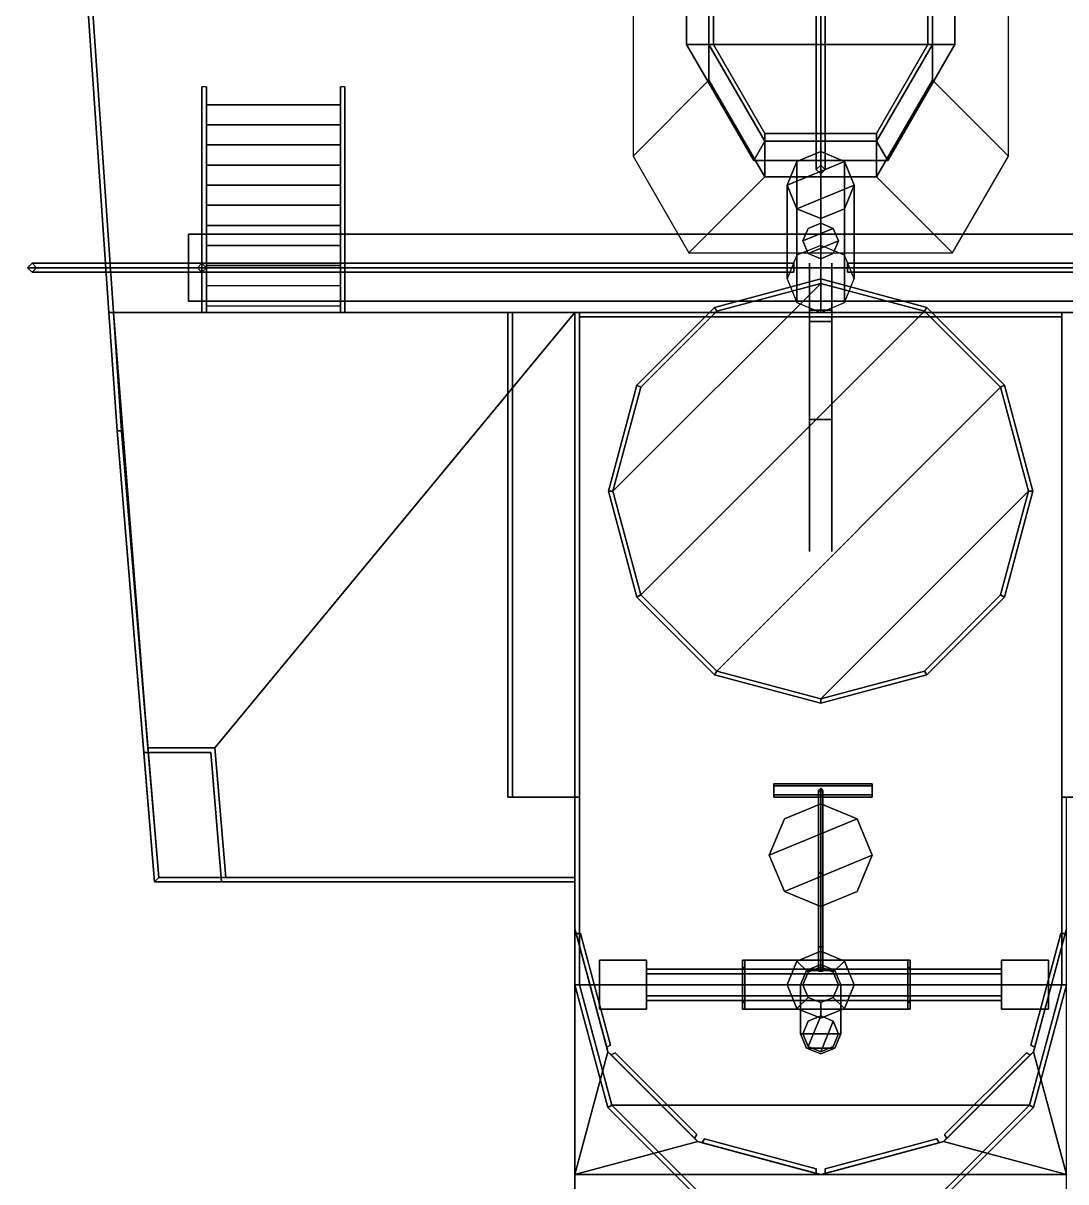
# Model space of a CAD drawing. Extents: x -4 to 4, y -26 to 37.3.
# Drawn here: x -3.57 to 1.1, y -21.17 to -15.98 of the extents above; entities that cross this region are included whole.
import ezdxf

# ---------------------------------------------------------------- set-up
doc = ezdxf.new("R2010")
doc.units = 0
doc.layers.add('SUPERSTRUCTURE', color=3, linetype='CONTINUOUS')

msp = doc.modelspace()

# ---------------------------------------------------------------- linework, layer by layer
at = {"layer": 'SUPERSTRUCTURE'}
for points in [[(0, -16.62, 21.45), (-0.02, -16.64, 21.47), (-0.02, 12.11, 13.62), (0, 12.11, 13.6)], [(-0.02, -16.64, 21.47), (0, -16.66, 21.49), (0, 12.11, 13.64), (-0.02, 12.11, 13.62)], [(0.02, -16.64, 21.47), (0, -16.62, 21.45), (0, 12.11, 13.6), (0.02, 12.11, 13.62)], [(0, -16.66, 21.49), (0.02, -16.64, 21.47), (0.02, 12.11, 13.62), (0, 12.11, 13.64)], [(-3.1864, -17.28, 3.45), (-3.1864, -17.28, 4.9), (-3.57, -11.69, 4.9), (-3.57, -11.69, 3.45)], [(-3.57, -11.69, 4.9), (-3.1864, -17.28, 4.9), (-3.1664, -17.28, 4.9), (-3.55, -11.69, 4.9)], [(-3.55, -11.69, 3.45), (-3.55, -11.69, 4.9), (-3.1664, -17.28, 4.9), (-3.1664, -17.28, 3.4503)], [(-0.84, -13.78, 3.48), (-0.84, -16.58, 3.48), (-0.5, -16.24, 4.13), (-0.5, -14.12, 4.13)], [(0.84, -16.58, 3.48), (0.84, -13.78, 3.48), (0.5, -14.12, 4.13), (0.5, -16.24, 4.13)], [(-0.6, -13.96, 9.92), (-0.6, -16.08, 9.92), (-0.5, -16.08, 9.92), (-0.5, -13.96, 9.92)], [(-0.6, -13.96, 9.9), (-0.6, -16.08, 9.9), (-0.6, -16.08, 9.92), (-0.6, -13.96, 9.92)], [(-0.5, -14.12, 4.13), (-0.5, -16.24, 4.13), (-0.5, -16.08, 9.9), (-0.5, -13.96, 9.9)], [(-0.5, -13.96, 9.92), (-0.5, -16.08, 9.92), (-0.5, -16.08, 10.7901), (-0.5, -13.96, 10.3499)], [(-0.5, -13.96, 10.3499), (-0.5, -16.08, 10.7901), (-0.48, -16.08, 10.7901), (-0.48, -13.96, 10.3499)], [(-0.48, -13.96, 10.3499), (-0.48, -16.08, 10.7901), (-0.48, -16.08, 9.92), (-0.48, -13.96, 9.92)], [(0.48, -13.96, 9.92), (-0.48, -13.96, 9.92), (-0.48, -16.08, 9.92), (0.48, -16.08, 9.92)], [(0.5, -16.08, 10.7901), (0.5, -13.96, 10.3499), (0.48, -13.96, 10.3499), (0.48, -16.08, 10.7901)], [(0.48, -16.08, 10.7901), (0.48, -13.96, 10.3499), (0.48, -13.96, 9.92), (0.48, -16.08, 9.92)], [(0.5, -16.24, 4.13), (0.5, -14.12, 4.13), (0.5, -13.96, 9.9), (0.5, -16.08, 9.9)], [(0.5, -16.08, 9.92), (0.5, -13.96, 9.92), (0.5, -13.96, 10.3499), (0.5, -16.08, 10.7901)], [(0.6, -16.08, 9.92), (0.6, -13.96, 9.92), (0.5, -13.96, 9.92), (0.5, -16.08, 9.92)], [(0.6, -16.08, 9.9), (0.6, -13.96, 9.9), (0.6, -13.96, 9.92), (0.6, -16.08, 9.92)], [(-0.6, -16.08, 9.92), (-0.3, -16.5996, 9.92), (-0.25, -16.513, 9.92), (-0.5, -16.08, 9.92)], [(-0.6, -16.08, 9.9), (-0.3, -16.5996, 9.9), (-0.3, -16.5996, 9.92), (-0.6, -16.08, 9.92)], [(-0.5, -16.24, 4.13), (-0.25, -16.673, 4.13), (-0.25, -16.513, 9.9), (-0.5, -16.08, 9.9)], [(-0.5, -16.08, 9.92), (-0.25, -16.513, 9.92), (-0.25, -16.513, 10.88), (-0.5, -16.08, 10.7901)], [(-0.5, -16.08, 10.7901), (-0.25, -16.513, 10.88), (-0.25, -16.4784, 10.8728), (-0.48, -16.08, 10.7901)], [(-0.48, -16.08, 10.7901), (-0.25, -16.4784, 10.8728), (-0.25, -16.4784, 9.92), (-0.48, -16.08, 9.92)], [(0.48, -16.08, 9.92), (-0.48, -16.08, 9.92), (-0.25, -16.4784, 9.92), (0.25, -16.4784, 9.92)], [(0.25, -16.673, 4.13), (0.5, -16.24, 4.13), (0.5, -16.08, 9.9), (0.25, -16.513, 9.9)], [(0.25, -16.513, 9.92), (0.5, -16.08, 9.92), (0.5, -16.08, 10.7901), (0.25, -16.513, 10.88)], [(0.3, -16.5996, 9.92), (0.6, -16.08, 9.92), (0.5, -16.08, 9.92), (0.25, -16.513, 9.92)], [(0.25, -16.513, 10.88), (0.5, -16.08, 10.7901), (0.48, -16.08, 10.7901), (0.25, -16.4784, 10.8728)], [(0.25, -16.4784, 10.8728), (0.48, -16.08, 10.7901), (0.48, -16.08, 9.92), (0.25, -16.4784, 9.92)], [(0.3, -16.5996, 9.9), (0.6, -16.08, 9.9), (0.6, -16.08, 9.92), (0.3, -16.5996, 9.92)], [(-2.75, -17.06, 4.9), (-2.75, -16.27, 3.48), (-2.77, -16.27, 3.48), (-2.77, -17.06, 4.9)], [(-2.77, -16.27, 3.48), (-2.77, -16.49, 3.48), (-2.77, -17.28, 4.9), (-2.77, -17.06, 4.9)], [(-2.75, -17.28, 4.9), (-2.75, -16.49, 3.48), (-2.75, -16.27, 3.48), (-2.75, -17.06, 4.9)], [(-2.13, -17.06, 4.9), (-2.13, -16.27, 3.48), (-2.15, -16.27, 3.48), (-2.15, -17.06, 4.9)], [(-2.15, -16.27, 3.48), (-2.15, -16.49, 3.48), (-2.15, -17.28, 4.9), (-2.15, -17.06, 4.9)], [(-2.13, -17.28, 4.9), (-2.13, -16.49, 3.48), (-2.13, -16.27, 3.48), (-2.13, -17.06, 4.9)], [(-0.84, -16.58, 3.48), (-0.59, -17.013, 3.48), (-0.25, -16.673, 4.13), (-0.5, -16.24, 4.13)], [(0.59, -17.013, 3.48), (0.84, -16.58, 3.48), (0.5, -16.24, 4.13), (0.25, -16.673, 4.13)], [(-2.15, -16.35, 3.59), (-2.15, -16.35, 3.56), (-2.75, -16.35, 3.56), (-2.75, -16.35, 3.59)], [(-2.75, -16.35, 3.59), (-2.75, -16.53, 3.59), (-2.15, -16.53, 3.59), (-2.15, -16.35, 3.59)], [(-2.75, -16.44, 3.75), (-2.75, -16.62, 3.75), (-2.15, -16.62, 3.75), (-2.15, -16.44, 3.75)], [(-2.15, -16.44, 3.75), (-2.15, -16.44, 3.72), (-2.75, -16.44, 3.72), (-2.75, -16.44, 3.75)], [(-0.25, -16.513, 10.88), (0.25, -16.513, 10.88), (0.25, -16.4784, 10.8728), (-0.25, -16.4784, 10.8728)], [(-0.25, -16.4784, 10.8728), (0.25, -16.4784, 10.8728), (0.25, -16.4784, 9.92), (-0.25, -16.4784, 9.92)], [(-2.75, -16.53, 3.91), (-2.75, -16.71, 3.91), (-2.15, -16.71, 3.91), (-2.15, -16.53, 3.91)], [(-2.15, -16.53, 3.91), (-2.15, -16.53, 3.88), (-2.75, -16.53, 3.88), (-2.75, -16.53, 3.91)], [(-0.3, -16.5996, 9.92), (0.3, -16.5996, 9.92), (0.25, -16.513, 9.92), (-0.25, -16.513, 9.92)], [(-0.25, -16.673, 4.13), (0.25, -16.673, 4.13), (0.25, -16.513, 9.9), (-0.25, -16.513, 9.9)], [(-0.25, -16.513, 9.92), (0.25, -16.513, 9.92), (0.25, -16.513, 10.88), (-0.25, -16.513, 10.88)], [(-0.3, -16.5996, 9.9), (0.3, -16.5996, 9.9), (0.3, -16.5996, 9.92), (-0.3, -16.5996, 9.92)], [(0, -16.56, 21.52), (-0.1061, -16.6039, 21.52), (-0.15, -16.71, 21.52), (0.1061, -16.6039, 21.52)], [(0, -16.98, 3.41), (-0.1061, -17.0239, 3.41), (-0.1061, -16.6039, 21.52), (0, -16.56, 21.52)], [(0.1061, -17.0239, 3.41), (0, -16.98, 3.41), (0, -16.56, 21.52), (0.1061, -16.6039, 21.52)], [(-2.15, -16.62, 4.07), (-2.15, -16.62, 4.04), (-2.75, -16.62, 4.04), (-2.75, -16.62, 4.07)], [(-2.75, -16.62, 4.07), (-2.75, -16.8, 4.07), (-2.15, -16.8, 4.07), (-2.15, -16.62, 4.07)], [(-0.1061, -17.0239, 3.41), (-0.15, -17.13, 3.41), (-0.15, -16.71, 21.52), (-0.1061, -16.6039, 21.52)], [(0.1061, -16.6039, 21.52), (-0.15, -16.71, 21.52), (-0.1061, -16.8161, 21.52), (0.15, -16.71, 21.52)], [(0.15, -17.13, 3.41), (0.1061, -17.0239, 3.41), (0.1061, -16.6039, 21.52), (0.15, -16.71, 21.52)], [(-0.59, -17.013, 3.48), (0.59, -17.013, 3.48), (0.25, -16.673, 4.13), (-0.25, -16.673, 4.13)], [(-2.15, -16.71, 4.23), (-2.15, -16.71, 4.2), (-2.75, -16.71, 4.2), (-2.75, -16.71, 4.23)], [(-2.75, -16.71, 4.23), (-2.75, -16.89, 4.23), (-2.15, -16.89, 4.23), (-2.15, -16.71, 4.23)], [(-0.15, -17.13, 3.41), (-0.1061, -17.2361, 3.41), (-0.1061, -16.8161, 21.52), (-0.15, -16.71, 21.52)], [(0.15, -16.71, 21.52), (-0.1061, -16.8161, 21.52), (0, -16.86, 21.52), (0.1061, -16.8161, 21.52)], [(0.1061, -17.2361, 3.41), (0.15, -17.13, 3.41), (0.15, -16.71, 21.52), (0.1061, -16.8161, 21.52)], [(-2.75, -16.8, 4.39), (-2.75, -16.98, 4.39), (-2.15, -16.98, 4.39), (-2.15, -16.8, 4.39)], [(-2.15, -16.8, 4.39), (-2.15, -16.8, 4.36), (-2.75, -16.8, 4.36), (-2.75, -16.8, 4.39)], [(-0.1061, -17.2361, 3.41), (0, -17.28, 3.41), (0, -16.86, 21.52), (-0.1061, -16.8161, 21.52)], [(0, -17.28, 3.41), (0.1061, -17.2361, 3.41), (0.1061, -16.8161, 21.52), (0, -16.86, 21.52)], [(-2.75, -16.89, 4.55), (-2.75, -17.07, 4.55), (-2.15, -17.07, 4.55), (-2.15, -16.89, 4.55)], [(-2.15, -16.89, 4.55), (-2.15, -16.89, 4.52), (-2.75, -16.89, 4.52), (-2.75, -16.89, 4.55)], [(0, -16.88, 22.55), (-0.0566, -16.9034, 22.55), (-0.08, -16.96, 22.55), (0.0566, -16.9034, 22.55)], [(-0.0566, -16.9034, 20.64), (-0.08, -16.96, 20.64), (-0.08, -16.96, 22.55), (-0.0566, -16.9034, 22.55)], [(0.0566, -16.9034, 22.55), (-0.08, -16.96, 22.55), (-0.0566, -17.0166, 22.55), (0.08, -16.96, 22.55)], [(0, -16.88, 20.64), (-0.0566, -16.9034, 20.64), (-0.0566, -16.9034, 22.55), (0, -16.88, 22.55)], [(0.0566, -16.9034, 20.64), (0, -16.88, 20.64), (0, -16.88, 22.55), (0.0566, -16.9034, 22.55)], [(0.08, -16.96, 20.64), (0.0566, -16.9034, 20.64), (0.0566, -16.9034, 22.55), (0.08, -16.96, 22.55)], [(2.83, -17.08, 17.99), (2.83, -16.93, 17.84), (-2.83, -16.93, 17.84), (-2.83, -17.08, 17.99)], [(2.83, -16.93, 17.84), (2.83, -17.08, 17.69), (-2.83, -17.08, 17.69), (-2.83, -16.93, 17.84)], [(-2.83, -17.23, 17.84), (-2.83, -17.08, 17.99), (-2.83, -16.93, 17.84), (-2.83, -17.08, 17.69)], [(-0.08, -16.96, 20.64), (-0.0566, -17.0166, 20.64), (-0.0566, -17.0166, 22.55), (-0.08, -16.96, 22.55)], [(0.08, -16.96, 22.55), (-0.0566, -17.0166, 22.55), (0, -17.04, 22.55), (0.0566, -17.0166, 22.55)], [(0.0566, -17.0166, 20.64), (0.08, -16.96, 20.64), (0.08, -16.96, 22.55), (0.0566, -17.0166, 22.55)], [(-2.15, -16.98, 4.71), (-2.15, -16.98, 4.68), (-2.75, -16.98, 4.68), (-2.75, -16.98, 4.71)], [(-2.75, -16.98, 4.71), (-2.75, -17.16, 4.71), (-2.15, -17.16, 4.71), (-2.15, -16.98, 4.71)], [(-2.79, -17.08, 17.71), (-2.77, -17.06, 17.71), (-3.53, -17.06, 3.41), (-3.55, -17.08, 3.41)], [(-2.77, -17.06, 17.71), (-2.75, -17.08, 17.71), (-3.51, -17.08, 3.41), (-3.53, -17.06, 3.41)], [(-2.77, -17.06, 17.97), (-2.79, -17.08, 17.97), (-0.12, -17.08, 21), (-0.12, -17.06, 20.98)], [(-2.75, -17.08, 17.97), (-2.77, -17.06, 17.97), (-0.12, -17.06, 20.98), (-0.12, -17.08, 20.96)], [(-2.77, -17.06, 4.9), (-2.77, -17.28, 4.9), (-2.75, -17.28, 4.9), (-2.75, -17.06, 4.9)], [(-2.15, -17.06, 4.9), (-2.15, -17.28, 4.9), (-2.13, -17.28, 4.9), (-2.13, -17.06, 4.9)], [(-0.0566, -17.0166, 20.64), (0, -17.04, 20.64), (0, -17.04, 22.55), (-0.0566, -17.0166, 22.55)], [(-0.05, -17.06, 9.56), (-0.05, -17.27, 9.91), (-0.05, -17.27, 10.19), (-0.05, -17.06, 10.28)], [(-0.05, -17.32, 9.82), (-0.05, -17.27, 9.91), (-0.05, -17.06, 9.56), (-0.05, -17.32, 9.82)], [(-0.05, -17.06, 9.56), (-0.05, -18.35, 10.28), (-0.05, -17.76, 10.05), (-0.05, -17.32, 9.82)], [(-0.05, -17.27, 10.19), (-0.05, -17.33, 10.24), (-0.05, -17.06, 10.28), (-0.05, -17.27, 10.19)], [(-0.05, -17.7, 10.24), (-0.05, -18.35, 10.28), (-0.05, -17.06, 10.28), (-0.05, -17.33, 10.24)], [(0, -17.04, 20.64), (0.0566, -17.0166, 20.64), (0.0566, -17.0166, 22.55), (0, -17.04, 22.55)], [(0.05, -17.27, 9.91), (0.05, -17.06, 9.56), (0.05, -17.06, 10.28), (0.05, -17.27, 10.19)], [(0.05, -17.27, 9.91), (0.05, -17.32, 9.82), (0.05, -17.32, 9.82), (0.05, -17.06, 9.56)], [(0.05, -18.35, 10.28), (0.05, -17.06, 9.56), (0.05, -17.32, 9.82), (0.05, -17.76, 10.05)], [(0.05, -17.33, 10.24), (0.05, -17.27, 10.19), (0.05, -17.27, 10.19), (0.05, -17.06, 10.28)], [(0.05, -18.35, 10.28), (0.05, -17.7, 10.24), (0.05, -17.33, 10.24), (0.05, -17.06, 10.28)], [(2.79, -17.08, 17.97), (2.77, -17.06, 17.97), (0.12, -17.06, 20.98), (0.12, -17.08, 21)], [(2.77, -17.06, 17.97), (2.75, -17.08, 17.97), (0.12, -17.08, 20.96), (0.12, -17.06, 20.98)], [(-2.77, -17.1, 17.71), (-2.79, -17.08, 17.71), (-3.55, -17.08, 3.41), (-3.53, -17.1, 3.41)], [(-2.75, -17.08, 17.71), (-2.77, -17.1, 17.71), (-3.53, -17.1, 3.41), (-3.51, -17.08, 3.41)], [(2.83, -17.23, 17.84), (2.83, -17.08, 17.99), (-2.83, -17.08, 17.99), (-2.83, -17.23, 17.84)], [(2.83, -17.08, 17.69), (2.83, -17.23, 17.84), (-2.83, -17.23, 17.84), (-2.83, -17.08, 17.69)], [(-2.79, -17.08, 17.97), (-2.77, -17.1, 17.97), (-0.12, -17.1, 20.98), (-0.12, -17.08, 21)], [(-2.77, -17.1, 17.97), (-2.75, -17.08, 17.97), (-0.12, -17.08, 20.96), (-0.12, -17.1, 20.98)], [(-2.15, -17.07, 4.87), (-2.15, -17.07, 4.84), (-2.75, -17.07, 4.84), (-2.75, -17.07, 4.87)], [(-2.75, -17.07, 4.87), (-2.75, -17.25, 4.87), (-2.15, -17.25, 4.87), (-2.15, -17.07, 4.87)], [(2.75, -17.08, 17.97), (2.77, -17.1, 17.97), (0.12, -17.1, 20.98), (0.12, -17.08, 20.96)], [(2.77, -17.1, 17.97), (2.79, -17.08, 17.97), (0.12, -17.08, 21), (0.12, -17.1, 20.98)], [(-0.465, -17.2746, 10.38), (-0.8054, -17.615, 10.38), (-0.93, -18.08, 10.38), (0, -17.15, 10.38)], [(0, -17.15, 10.38), (-0.93, -18.08, 10.38), (-0.8054, -18.545, 10.38), (0.465, -17.2746, 10.38)], [(0, -17.13, 10.28), (-0.475, -17.2573, 10.28), (-0.475, -17.2573, 11.28), (0, -17.13, 11.28)], [(0, -17.13, 11.28), (-0.475, -17.2573, 11.28), (-0.465, -17.2746, 11.28), (0, -17.15, 11.28)], [(-0.465, -17.2746, 10.38), (0, -17.15, 10.38), (0, -17.15, 11.28), (-0.465, -17.2746, 11.28)], [(0.475, -17.2573, 10.28), (0, -17.13, 10.28), (0, -17.13, 11.28), (0.475, -17.2573, 11.28)], [(0.475, -17.2573, 11.28), (0, -17.13, 11.28), (0, -17.15, 11.28), (0.465, -17.2746, 11.28)], [(0, -17.15, 10.38), (0.465, -17.2746, 10.38), (0.465, -17.2746, 11.28), (0, -17.15, 11.28)], [(-0.475, -17.2573, 10.28), (-0.8227, -17.605, 10.28), (-0.8227, -17.605, 11.28), (-0.475, -17.2573, 11.28)], [(-0.475, -17.2573, 11.28), (-0.8227, -17.605, 11.28), (-0.8054, -17.615, 11.28), (-0.465, -17.2746, 11.28)], [(-0.8054, -17.615, 10.38), (-0.465, -17.2746, 10.38), (-0.465, -17.2746, 11.28), (-0.8054, -17.615, 11.28)], [(0.465, -17.2746, 10.38), (-0.8054, -18.545, 10.38), (-0.465, -18.8854, 10.38), (0.8054, -17.615, 10.38)], [(0.05, -17.32, 9.82), (0.05, -17.27, 9.91), (-0.05, -17.27, 9.91), (-0.05, -17.32, 9.82)], [(0.05, -17.27, 9.91), (0.05, -17.27, 10.19), (-0.05, -17.27, 10.19), (-0.05, -17.27, 9.91)], [(0.8227, -17.605, 11.28), (0.475, -17.2573, 11.28), (0.465, -17.2746, 11.28), (0.8054, -17.615, 11.28)], [(0.465, -17.2746, 10.38), (0.8054, -17.615, 10.38), (0.8054, -17.615, 11.28), (0.465, -17.2746, 11.28)], [(0.8227, -17.605, 10.28), (0.475, -17.2573, 10.28), (0.475, -17.2573, 11.28), (0.8227, -17.605, 11.28)], [(-3.15, -17.81, 3.45), (-3.15, -17.81, 6.61), (-3.1864, -17.28, 6.61), (-3.1864, -17.28, 3.45)], [(-3.1864, -17.28, 4.9), (-3.1864, -17.28, 5.33), (-3.1664, -17.28, 5.33), (-3.1664, -17.28, 4.9)], [(-3.1864, -17.28, 6.61), (-3.15, -17.81, 6.61), (-3.13, -17.81, 6.61), (-3.1664, -17.28, 6.61)], [(-3.1864, -17.28, 5.33), (-3.1864, -17.28, 6.61), (-3.1664, -17.28, 6.61), (-3.1664, -17.28, 5.33)], [(-3.1664, -17.28, 4.9), (-3.1664, -17.28, 5.33), (-1.1, -17.28, 5.33), (-1.1, -17.28, 3.4827)], [(-3.1664, -17.28, 3.4503), (-3.1664, -17.28, 3.88), (-3.1664, -17.28, 4.9), (-1.1, -17.28, 3.4827)], [(-3.1664, -17.28, 5.33), (-3.0117, -19.23, 5.33), (-2.7117, -19.23, 5.33), (-1.1, -17.28, 5.33)], [(-3.1664, -17.28, 6.61), (-3.13, -17.81, 6.61), (-3.13, -17.81, 5.33), (-3.1664, -17.28, 5.33)], [(-2.7117, -19.23, 5.33), (-2.6633, -19.81, 5.33), (-1.1, -19.81, 5.33), (-1.1, -17.28, 5.33)], [(-1.4, -17.28, 8.8), (-1.4, -19.45, 8.8), (-1.38, -19.45, 8.8), (-1.38, -17.28, 8.8)], [(-1.1, -17.28, 8.46), (-1.4, -17.28, 8.8), (-1.38, -17.28, 8.8), (-1.08, -17.28, 8.46)], [(-1.1, -17.28, 8.46), (-1.1, -19.45, 8.46), (-1.4, -19.45, 8.8), (-1.4, -17.28, 8.8)], [(-1.38, -17.28, 8.8), (-1.38, -19.45, 8.8), (-1.08, -19.45, 8.46), (-1.08, -17.28, 8.46)], [(1.1, -17.28, 8.46), (1.1, -17.28, 3.4827), (0, -17.28, 3.5), (-1.1, -17.28, 8.46)], [(-1.1, -17.28, 7.38), (-1.1, -17.28, 5.33), (-1.1, -19.81, 6.61), (-1.1, -20.04, 7.38)], [(-1.1, -19.81, 6.61), (-1.1, -17.28, 5.33), (-1.1, -17.28, 5.33), (-1.1, -19.81, 5.33)], [(-1.1, -17.28, 7.38), (-1.1, -20.29, 7.38), (-1.1, -20.29, 8.22), (-1.1, -19.45, 8.46)], [(-1.1, -17.28, 7.38), (-1.1, -19.45, 8.46), (-1.1, -19.45, 8.46), (-1.1, -17.28, 8.46)], [(-1.1, -17.28, 8.46), (0, -17.28, 3.5), (-1.1, -17.28, 3.4827), (-1.1, -17.28, 8.46)], [(1.08, -17.3, 8.46), (1.08, -17.28, 8.46), (-1.08, -17.28, 8.46), (-1.08, -17.3, 8.46)], [(-1.08, -20.29, 7.4), (-1.08, -17.3, 7.4), (-1.08, -19.45, 8.46), (-1.08, -20.29, 8.22)], [(-1.08, -17.3, 7.4), (-1.08, -20.29, 7.4), (1.08, -20.29, 7.4), (1.08, -17.3, 7.4)], [(-1.08, -19.45, 8.46), (-1.08, -17.3, 7.4), (-1.08, -17.3, 8.46), (-1.08, -19.45, 8.46)], [(-1.08, -17.3, 8.46), (-1.08, -17.3, 7.4), (1.08, -17.3, 7.4), (1.08, -17.3, 8.46)], [(0.05, -17.76, 10.05), (0.05, -17.32, 9.82), (-0.05, -17.32, 9.82), (-0.05, -17.76, 10.05)], [(1.08, -17.28, 8.46), (1.38, -17.28, 8.8), (1.4, -17.28, 8.8), (1.1, -17.28, 8.46)], [(1.08, -17.28, 8.46), (1.08, -19.45, 8.46), (1.38, -19.45, 8.8), (1.38, -17.28, 8.8)], [(1.08, -17.3, 7.4), (1.08, -20.29, 7.4), (1.08, -20.29, 8.22), (1.08, -19.45, 8.46)], [(1.08, -17.3, 7.4), (1.08, -19.45, 8.46), (1.08, -19.45, 8.46), (1.08, -17.3, 8.46)], [(-0.8227, -17.605, 10.28), (-0.95, -18.08, 10.28), (-0.95, -18.08, 11.28), (-0.8227, -17.605, 11.28)], [(-0.8227, -17.605, 11.28), (-0.95, -18.08, 11.28), (-0.93, -18.08, 11.28), (-0.8054, -17.615, 11.28)], [(-0.93, -18.08, 10.38), (-0.8054, -17.615, 10.38), (-0.8054, -17.615, 11.28), (-0.93, -18.08, 11.28)], [(0.8054, -17.615, 10.38), (-0.465, -18.8854, 10.38), (0, -19.01, 10.38), (0.93, -18.08, 10.38)], [(0.95, -18.08, 11.28), (0.8227, -17.605, 11.28), (0.8054, -17.615, 11.28), (0.93, -18.08, 11.28)], [(0.8054, -17.615, 10.38), (0.93, -18.08, 10.38), (0.93, -18.08, 11.28), (0.8054, -17.615, 11.28)], [(0.95, -18.08, 10.28), (0.8227, -17.605, 10.28), (0.8227, -17.605, 11.28), (0.95, -18.08, 11.28)], [(-0.05, -17.76, 10.21), (-0.05, -18.35, 10.28), (-0.05, -17.7, 10.24), (-0.05, -17.76, 10.21)], [(0.05, -18.35, 10.28), (0.05, -17.76, 10.21), (0.05, -17.76, 10.21), (0.05, -17.7, 10.24)], [(0.05, -17.76, 10.21), (0.05, -17.76, 10.05), (-0.05, -17.76, 10.05), (-0.05, -17.76, 10.21)], [(-0.05, -17.76, 10.05), (-0.05, -18.35, 10.28), (-0.05, -17.76, 10.21), (-0.05, -17.76, 10.05)], [(0.05, -18.35, 10.28), (0.05, -17.76, 10.05), (0.05, -17.76, 10.05), (0.05, -17.76, 10.21)], [(-2.9817, -19.83, 3.45), (-3.03, -19.25, 5.33), (-3.15, -17.81, 6.61), (-3.15, -17.81, 3.45)], [(-2.9817, -19.83, 5.84), (-2.9817, -19.83, 6.61), (-3.15, -17.81, 6.61), (-3.03, -19.25, 5.84)], [(-3.03, -19.25, 5.33), (-3.03, -19.25, 5.84), (-3.15, -17.81, 6.61), (-3.03, -19.25, 5.33)], [(-3.15, -17.81, 6.61), (-2.9817, -19.83, 6.61), (-2.9633, -19.81, 6.61), (-3.13, -17.81, 6.61)], [(-2.9633, -19.81, 6.61), (-2.9633, -19.81, 5.88), (-3.0117, -19.23, 5.88), (-3.13, -17.81, 6.61)], [(-3.13, -17.81, 6.61), (-3.0117, -19.23, 5.88), (-3.0117, -19.23, 5.33), (-3.13, -17.81, 5.33)], [(-0.95, -18.08, 10.28), (-0.8227, -18.555, 10.28), (-0.8227, -18.555, 11.28), (-0.95, -18.08, 11.28)], [(-0.95, -18.08, 11.28), (-0.8227, -18.555, 11.28), (-0.8054, -18.545, 11.28), (-0.93, -18.08, 11.28)], [(-0.8054, -18.545, 10.38), (-0.93, -18.08, 10.38), (-0.93, -18.08, 11.28), (-0.8054, -18.545, 11.28)], [(0.93, -18.08, 10.38), (0, -19.01, 10.38), (0.465, -18.8854, 10.38), (0.8054, -18.545, 10.38)], [(0.93, -18.08, 10.38), (0.8054, -18.545, 10.38), (0.8054, -18.545, 11.28), (0.93, -18.08, 11.28)], [(0.8227, -18.555, 11.28), (0.95, -18.08, 11.28), (0.93, -18.08, 11.28), (0.8054, -18.545, 11.28)], [(0.8227, -18.555, 10.28), (0.95, -18.08, 10.28), (0.95, -18.08, 11.28), (0.8227, -18.555, 11.28)], [(-0.8227, -18.555, 11.28), (-0.475, -18.9027, 11.28), (-0.465, -18.8854, 11.28), (-0.8054, -18.545, 11.28)], [(-0.8227, -18.555, 10.28), (-0.475, -18.9027, 10.28), (-0.475, -18.9027, 11.28), (-0.8227, -18.555, 11.28)], [(-0.465, -18.8854, 10.38), (-0.8054, -18.545, 10.38), (-0.8054, -18.545, 11.28), (-0.465, -18.8854, 11.28)], [(0.8054, -18.545, 10.38), (0.465, -18.8854, 10.38), (0.465, -18.8854, 11.28), (0.8054, -18.545, 11.28)], [(0.475, -18.9027, 11.28), (0.8227, -18.555, 11.28), (0.8054, -18.545, 11.28), (0.465, -18.8854, 11.28)], [(0.475, -18.9027, 10.28), (0.8227, -18.555, 10.28), (0.8227, -18.555, 11.28), (0.475, -18.9027, 11.28)], [(-0.475, -18.9027, 11.28), (0, -19.03, 11.28), (0, -19.01, 11.28), (-0.465, -18.8854, 11.28)], [(-0.475, -18.9027, 10.28), (0, -19.03, 10.28), (0, -19.03, 11.28), (-0.475, -18.9027, 11.28)], [(0, -19.01, 10.38), (-0.465, -18.8854, 10.38), (-0.465, -18.8854, 11.28), (0, -19.01, 11.28)], [(0.465, -18.8854, 10.38), (0, -19.01, 10.38), (0, -19.01, 11.28), (0.465, -18.8854, 11.28)], [(0, -19.03, 11.28), (0.475, -18.9027, 11.28), (0.465, -18.8854, 11.28), (0, -19.01, 11.28)], [(0, -19.03, 10.28), (0.475, -18.9027, 10.28), (0.475, -18.9027, 11.28), (0, -19.03, 11.28)], [(-3.0117, -19.23, 5.88), (-2.7117, -19.23, 5.88), (-2.7117, -19.23, 5.33), (-3.0117, -19.23, 5.33)], [(-2.9633, -19.81, 5.88), (-2.6633, -19.81, 5.88), (-2.7117, -19.23, 5.88), (-3.0117, -19.23, 5.88)], [(-2.7117, -19.23, 5.88), (-2.6633, -19.81, 5.88), (-2.6633, -19.81, 5.33), (-2.7117, -19.23, 5.33)], [(-2.9817, -19.83, 3.45), (-2.9817, -19.83, 5.33), (-3.03, -19.25, 5.33), (-2.9817, -19.83, 3.45)], [(-2.6817, -19.83, 5.84), (-2.9817, -19.83, 5.84), (-3.03, -19.25, 5.84), (-2.73, -19.25, 5.84)], [(-2.73, -19.25, 5.84), (-3.03, -19.25, 5.84), (-3.03, -19.25, 5.33), (-2.73, -19.25, 5.33)], [(-2.73, -19.25, 5.33), (-3.03, -19.25, 5.33), (-2.9817, -19.83, 5.33), (-2.6817, -19.83, 5.33)], [(-2.73, -19.25, 5.84), (-2.73, -19.25, 5.33), (-2.6817, -19.83, 5.33), (-2.6817, -19.83, 5.84)], [(0.23, -19.39, 8.49), (0.23, -19.44, 8.21), (-0.21, -19.44, 8.21), (-0.21, -19.39, 8.49)], [(-0.21, -19.39, 8.49), (-0.21, -19.44, 8.21), (-0.21, -19.45, 8.21), (-0.21, -19.4, 8.49)], [(0.23, -19.4, 8.49), (0.23, -19.39, 8.49), (-0.21, -19.39, 8.49), (-0.21, -19.4, 8.49)], [(-0.21, -19.4, 8.49), (-0.21, -19.45, 8.21), (0.23, -19.45, 8.21), (0.23, -19.4, 8.49)], [(0.23, -19.45, 8.21), (0.23, -19.44, 8.21), (0.23, -19.39, 8.49), (0.23, -19.4, 8.49)], [(-1.4, -19.45, 8.8), (-1.1, -19.45, 8.46), (-1.08, -19.45, 8.46), (-1.38, -19.45, 8.8)], [(-1.1, -19.45, 8.46), (-1.1, -20.29, 8.22), (-1.08, -20.29, 8.22), (-1.08, -19.45, 8.46)], [(-0.21, -19.45, 8.21), (-0.21, -19.44, 8.21), (0.23, -19.44, 8.21), (0.23, -19.45, 8.21)], [(0, -19.41, 7.96), (-0.01, -19.42, 7.97), (-0.01, -19.42, 8.33), (0, -19.41, 8.38)], [(0, -19.79, 7.96), (-0.01, -19.79, 7.97), (-0.01, -19.42, 7.97), (0, -19.41, 7.96)], [(-0.01, -19.42, 7.97), (0, -19.43, 7.98), (0, -19.43, 8.27), (-0.01, -19.42, 8.33)], [(-0.01, -19.79, 7.97), (0, -19.79, 7.98), (0, -19.43, 7.98), (-0.01, -19.42, 7.97)], [(0.01, -19.42, 7.97), (0, -19.41, 7.96), (0, -19.41, 8.38), (0.01, -19.42, 8.33)], [(0.01, -19.79, 7.97), (0, -19.79, 7.96), (0, -19.41, 7.96), (0.01, -19.42, 7.97)], [(0, -19.43, 7.98), (0.01, -19.42, 7.97), (0.01, -19.42, 8.33), (0, -19.43, 8.27)], [(0, -19.79, 7.98), (0.01, -19.79, 7.97), (0.01, -19.42, 7.97), (0, -19.43, 7.98)], [(1.08, -19.45, 8.46), (1.08, -20.29, 8.22), (1.1, -20.29, 8.22), (1.1, -19.45, 8.46)], [(1.38, -19.45, 8.8), (1.08, -19.45, 8.46), (1.1, -19.45, 8.46), (1.4, -19.45, 8.8)], [(-0.23, -19.71, 7.99), (0.1626, -19.5474, 7.99), (0, -19.48, 7.99), (-0.1626, -19.5474, 7.99)], [(0, -19.48, 7.98), (-0.1626, -19.5474, 7.98), (-0.1626, -19.5474, 7.99), (0, -19.48, 7.99)], [(0.1626, -19.5474, 7.98), (0, -19.48, 7.98), (0, -19.48, 7.99), (0.1626, -19.5474, 7.99)], [(-0.1626, -19.8726, 7.99), (0.23, -19.71, 7.99), (0.1626, -19.5474, 7.99), (-0.23, -19.71, 7.99)], [(-0.1626, -19.5474, 7.98), (-0.23, -19.71, 7.98), (-0.23, -19.71, 7.99), (-0.1626, -19.5474, 7.99)], [(0.23, -19.71, 7.98), (0.1626, -19.5474, 7.98), (0.1626, -19.5474, 7.99), (0.23, -19.71, 7.99)], [(-0.23, -19.71, 7.98), (-0.1626, -19.8726, 7.98), (-0.1626, -19.8726, 7.99), (-0.23, -19.71, 7.99)], [(0, -19.94, 7.99), (0.1626, -19.8726, 7.99), (0.23, -19.71, 7.99), (-0.1626, -19.8726, 7.99)], [(0.1626, -19.8726, 7.98), (0.23, -19.71, 7.98), (0.23, -19.71, 7.99), (0.1626, -19.8726, 7.99)], [(-2.9817, -19.83, 6.61), (-1.1, -19.83, 6.61), (-1.1, -19.81, 6.61), (-2.9633, -19.81, 6.61)], [(-2.9633, -19.81, 6.61), (-2.9633, -19.81, 6.61), (-2.6633, -19.81, 5.88), (-2.9633, -19.81, 5.88)], [(-2.9633, -19.81, 6.61), (-1.1, -19.81, 6.61), (-2.6633, -19.81, 5.88), (-2.9633, -19.81, 6.61)], [(-2.6633, -19.81, 5.88), (-1.1, -19.81, 6.61), (-1.1, -19.81, 5.33), (-2.6633, -19.81, 5.33)], [(-1.1, -19.83, 6.61), (-1.1, -20.04, 7.38), (-1.1, -20.04, 7.38), (-1.1, -19.81, 6.61)], [(0, -20.12, 7.84), (-0.01, -20.12, 7.85), (-0.01, -19.79, 7.97), (0, -19.79, 7.96)], [(-0.01, -20.12, 7.85), (0, -20.12, 7.86), (0, -19.79, 7.98), (-0.01, -19.79, 7.97)], [(0.01, -20.12, 7.85), (0, -20.12, 7.84), (0, -19.79, 7.96), (0.01, -19.79, 7.97)], [(0, -20.12, 7.86), (0.01, -20.12, 7.85), (0.01, -19.79, 7.97), (0, -19.79, 7.98)], [(-1.1, -19.83, 6.61), (-1.1, -19.83, 6.61), (-2.9817, -19.83, 6.61), (-2.6817, -19.83, 5.84)], [(-2.9817, -19.83, 6.61), (-2.9817, -19.83, 6.61), (-2.9817, -19.83, 5.84), (-2.6817, -19.83, 5.84)], [(-2.6817, -19.83, 5.33), (-2.9817, -19.83, 5.33), (-2.9817, -19.83, 3.45), (-1.1, -19.83, 3.4816)], [(-1.1, -19.83, 3.4816), (-1.1, -19.83, 6.61), (-2.6817, -19.83, 5.84), (-2.6817, -19.83, 5.33)], [(-1.1, -19.83, 3.4816), (-1.1, -22.25, 3.4816), (-1.1, -21.14, 5.49), (-1.1, -20.04, 5.49)], [(-1.1, -19.83, 3.4816), (-1.1, -20.04, 5.49), (-1.1, -20.04, 7.38), (-1.1, -19.83, 6.61)], [(-0.1626, -19.8726, 7.98), (0, -19.94, 7.98), (0, -19.94, 7.99), (-0.1626, -19.8726, 7.99)], [(0, -19.94, 7.98), (0.1626, -19.8726, 7.98), (0.1626, -19.8726, 7.99), (0, -19.94, 7.99)], [(-1.1, -21.14, 5.49), (-1.1, -21.14, 5.49), (-0.9526, -20.59, 5.49), (-1.1, -20.04, 5.49)], [(-1.1, -20.04, 5.49), (-1.0946, -20.06, 6.63), (-1.0946, -20.06, 7.13), (-1.1, -20.04, 7.38)], [(-1.1, -20.04, 5.49), (-0.9526, -20.59, 5.49), (-0.958, -20.57, 6.63), (-1.0946, -20.06, 6.63)], [(-0.958, -20.57, 7.13), (-0.9526, -20.59, 7.38), (-1.1, -20.04, 7.38), (-1.0946, -20.06, 7.13)], [(-0.9407, -20.56, 7.13), (-0.958, -20.57, 7.13), (-1.0946, -20.06, 7.13), (-1.0746, -20.06, 7.13)], [(-1.0746, -20.06, 6.63), (-1.0946, -20.06, 6.63), (-0.958, -20.57, 6.63), (-0.9407, -20.56, 6.63)], [(-1.0946, -20.06, 6.63), (-1.0746, -20.06, 6.63), (-1.0746, -20.06, 7.13), (-1.0946, -20.06, 7.13)], [(-1.0746, -20.06, 6.63), (-0.9407, -20.56, 6.63), (-0.9407, -20.56, 7.13), (-1.0746, -20.06, 7.13)], [(1.0746, -20.06, 7.13), (1.0946, -20.06, 7.13), (0.958, -20.57, 7.13), (0.9407, -20.56, 7.13)], [(0.9407, -20.56, 6.63), (0.958, -20.57, 6.63), (1.0946, -20.06, 6.63), (1.0746, -20.06, 6.63)], [(0.9407, -20.56, 6.63), (1.0746, -20.06, 6.63), (1.0746, -20.06, 7.13), (0.9407, -20.56, 7.13)], [(0.9526, -20.59, 5.49), (0.9526, -20.59, 5.49), (1.1, -21.14, 5.49), (1.1, -20.04, 5.49)], [(0.9526, -20.59, 5.49), (1.1, -20.04, 5.49), (1.0946, -20.06, 6.63), (0.958, -20.57, 6.63)], [(1.0946, -20.06, 7.13), (1.1, -20.04, 7.38), (0.9526, -20.59, 7.38), (0.958, -20.57, 7.13)], [(1.0746, -20.06, 6.63), (1.0946, -20.06, 6.63), (1.0946, -20.06, 7.13), (1.0746, -20.06, 7.13)], [(1.0946, -20.06, 6.63), (1.1, -20.04, 5.49), (1.1, -20.04, 7.38), (1.0946, -20.06, 7.13)], [(0, -20.23, 7.84), (-0.01, -20.23, 7.85), (-0.01, -20.12, 7.85), (0, -20.12, 7.84)], [(-0.01, -20.23, 7.85), (0, -20.23, 7.86), (0, -20.12, 7.86), (-0.01, -20.12, 7.85)], [(0.01, -20.23, 7.85), (0, -20.23, 7.84), (0, -20.12, 7.84), (0.01, -20.12, 7.85)], [(0, -20.23, 7.86), (0.01, -20.23, 7.85), (0.01, -20.12, 7.85), (0, -20.12, 7.86)], [(-0.78, -20.4, 8.71), (-0.99, -20.4, 8.71), (-0.99, -20.18, 8.71), (-0.78, -20.18, 8.71)], [(-0.99, -20.18, 8.71), (-0.99, -20.4, 8.71), (-0.99, -20.4, 8.93), (-0.99, -20.18, 8.93)], [(-0.78, -20.18, 8.71), (-0.99, -20.18, 8.71), (-0.99, -20.18, 8.93), (-0.78, -20.18, 8.93)], [(-0.99, -20.18, 8.93), (-0.99, -20.4, 8.93), (-0.78, -20.4, 8.93), (-0.78, -20.18, 8.93)], [(-0.78, -20.18, 8.93), (-0.78, -20.4, 8.93), (-0.78, -20.4, 8.71), (-0.78, -20.18, 8.71)], [(-0.35, -20.4, 8.82), (-0.35, -20.18, 8.82), (-0.35, -20.18, 8.53), (-0.35, -20.4, 8.53)], [(-0.34, -20.18, 8.54), (-0.35, -20.18, 8.53), (-0.35, -20.18, 8.82), (-0.34, -20.18, 8.82)], [(-0.35, -20.4, 8.53), (-0.35, -20.18, 8.53), (0.4, -20.18, 8.53), (0.4, -20.4, 8.53)], [(0.39, -20.18, 8.54), (0.4, -20.18, 8.53), (-0.35, -20.18, 8.53), (-0.34, -20.18, 8.54)], [(-0.35, -20.3678, 8.8978), (-0.35, -20.2122, 8.8978), (-0.35, -20.18, 8.82), (-0.35, -20.4, 8.82)], [(-0.35, -20.18, 8.82), (-0.35, -20.2122, 8.8978), (-0.34, -20.2122, 8.8978), (-0.34, -20.18, 8.82)], [(-0.34, -20.4, 8.54), (-0.34, -20.18, 8.54), (-0.34, -20.18, 8.82), (-0.34, -20.4, 8.82)], [(0.39, -20.4, 8.54), (0.39, -20.18, 8.54), (-0.34, -20.18, 8.54), (-0.34, -20.4, 8.54)], [(-0.34, -20.4, 8.82), (-0.34, -20.18, 8.82), (-0.34, -20.2122, 8.8978), (-0.34, -20.3678, 8.8978)], [(0, -20.14, 7.4), (-0.1061, -20.1839, 7.4), (-0.1061, -20.1839, 7.73), (0, -20.14, 7.73)], [(0, -20.14, 7.73), (-0.1061, -20.1839, 7.73), (-0.0566, -20.2334, 7.73), (0, -20.21, 7.73)], [(0.1061, -20.1839, 7.4), (0, -20.14, 7.4), (0, -20.14, 7.73), (0.1061, -20.1839, 7.73)], [(0.1061, -20.1839, 7.73), (0, -20.14, 7.73), (0, -20.21, 7.73), (0.0566, -20.2334, 7.73)], [(0.39, -20.4, 8.82), (0.39, -20.18, 8.82), (0.39, -20.18, 8.54), (0.39, -20.4, 8.54)], [(0.4, -20.18, 8.53), (0.39, -20.18, 8.54), (0.39, -20.18, 8.82), (0.4, -20.18, 8.82)], [(0.39, -20.3678, 8.8978), (0.39, -20.2122, 8.8978), (0.39, -20.18, 8.82), (0.39, -20.4, 8.82)], [(0.39, -20.18, 8.82), (0.39, -20.2122, 8.8978), (0.4, -20.2122, 8.8978), (0.4, -20.18, 8.82)], [(0.4, -20.4, 8.53), (0.4, -20.18, 8.53), (0.4, -20.18, 8.82), (0.4, -20.4, 8.82)], [(0.4, -20.4, 8.82), (0.4, -20.18, 8.82), (0.4, -20.2122, 8.8978), (0.4, -20.3678, 8.8978)], [(0.81, -20.18, 8.93), (0.81, -20.4, 8.93), (1.02, -20.4, 8.93), (1.02, -20.18, 8.93)], [(1.02, -20.4, 8.71), (0.81, -20.4, 8.71), (0.81, -20.18, 8.71), (1.02, -20.18, 8.71)], [(0.81, -20.18, 8.71), (0.81, -20.4, 8.71), (0.81, -20.4, 8.93), (0.81, -20.18, 8.93)], [(1.02, -20.18, 8.71), (0.81, -20.18, 8.71), (0.81, -20.18, 8.93), (1.02, -20.18, 8.93)], [(1.02, -20.18, 8.93), (1.02, -20.4, 8.93), (1.02, -20.4, 8.71), (1.02, -20.18, 8.71)], [(-0.78, -20.2405, 8.7705), (-0.78, -20.22, 8.82), (0.81, -20.22, 8.82), (0.81, -20.2405, 8.7705)], [(-0.78, -20.22, 8.82), (-0.78, -20.2405, 8.8695), (0.81, -20.2405, 8.8695), (0.81, -20.22, 8.82)], [(-0.35, -20.29, 8.93), (-0.35, -20.29, 8.93), (-0.35, -20.2122, 8.8978), (-0.35, -20.3678, 8.8978)], [(-0.35, -20.2122, 8.8978), (-0.35, -20.29, 8.93), (-0.34, -20.29, 8.93), (-0.34, -20.2122, 8.8978)], [(-0.34, -20.3678, 8.8978), (-0.34, -20.2122, 8.8978), (-0.34, -20.29, 8.93)], [(-0.1061, -20.1839, 7.4), (-0.15, -20.29, 7.4), (-0.15, -20.29, 7.73), (-0.1061, -20.1839, 7.73)], [(-0.1061, -20.1839, 7.73), (-0.15, -20.29, 7.73), (-0.08, -20.29, 7.73), (-0.0566, -20.2334, 7.73)], [(-0.0636, -20.2264, 8.14), (-0.09, -20.29, 8.14), (-0.09, -20.29, 8.15), (-0.0636, -20.2264, 8.15)], [(-0.0636, -20.2264, 8.15), (-0.09, -20.29, 8.15), (0.09, -20.29, 8.15), (0.0636, -20.2264, 8.15)], [(-0.0636, -20.2264, 8.35), (-0.09, -20.29, 8.35), (-0.09, -20.29, 8.36), (-0.0636, -20.2264, 8.36)], [(-0.0636, -20.2264, 8.36), (-0.09, -20.29, 8.36), (0.09, -20.29, 8.36), (0.0636, -20.2264, 8.36)], [(0, -20.2, 8.14), (-0.0636, -20.2264, 8.14), (-0.0636, -20.2264, 8.15), (0, -20.2, 8.15)], [(0, -20.2, 8.15), (-0.0636, -20.2264, 8.15), (0.0636, -20.2264, 8.15), (0, -20.2, 8.15)], [(0, -20.2, 8.35), (-0.0636, -20.2264, 8.35), (-0.0636, -20.2264, 8.36), (0, -20.2, 8.36)], [(0, -20.2, 8.36), (-0.0636, -20.2264, 8.36), (0.0636, -20.2264, 8.36), (0, -20.2, 8.36)], [(0, -20.21, 7.73), (-0.0566, -20.2334, 7.73), (-0.0566, -20.2334, 8.53), (0, -20.21, 8.53)], [(0.0636, -20.2264, 8.14), (0, -20.2, 8.14), (0, -20.2, 8.15), (0.0636, -20.2264, 8.15)], [(0.0636, -20.2264, 8.35), (0, -20.2, 8.35), (0, -20.2, 8.36), (0.0636, -20.2264, 8.36)], [(0.0566, -20.2334, 7.73), (0, -20.21, 7.73), (0, -20.21, 8.53), (0.0566, -20.2334, 8.53)], [(0.15, -20.29, 7.73), (0.1061, -20.1839, 7.73), (0.0566, -20.2334, 7.73), (0.08, -20.29, 7.73)], [(0.09, -20.29, 8.14), (0.0636, -20.2264, 8.14), (0.0636, -20.2264, 8.15), (0.09, -20.29, 8.15)], [(0.09, -20.29, 8.35), (0.0636, -20.2264, 8.35), (0.0636, -20.2264, 8.36), (0.09, -20.29, 8.36)], [(0.15, -20.29, 7.4), (0.1061, -20.1839, 7.4), (0.1061, -20.1839, 7.73), (0.15, -20.29, 7.73)], [(0.39, -20.29, 8.93), (0.39, -20.29, 8.93), (0.39, -20.2122, 8.8978), (0.39, -20.3678, 8.8978)], [(0.39, -20.2122, 8.8978), (0.39, -20.29, 8.93), (0.4, -20.29, 8.93), (0.4, -20.2122, 8.8978)], [(0.4, -20.3678, 8.8978), (0.4, -20.2122, 8.8978), (0.4, -20.29, 8.93)], [(-0.78, -20.29, 8.75), (-0.78, -20.2405, 8.7705), (0.81, -20.2405, 8.7705), (0.81, -20.29, 8.75)], [(-0.78, -20.2405, 8.8695), (-0.78, -20.29, 8.89), (0.81, -20.29, 8.89), (0.81, -20.2405, 8.8695)], [(-0.0566, -20.2334, 7.73), (-0.08, -20.29, 7.73), (-0.08, -20.29, 8.53), (-0.0566, -20.2334, 8.53)], [(0.08, -20.29, 7.73), (0.0566, -20.2334, 7.73), (0.0566, -20.2334, 8.53), (0.08, -20.29, 8.53)], [(-1.1, -20.29, 7.38), (-0.9526, -20.84, 7.38), (-0.9526, -20.84, 8.22), (-1.1, -20.29, 8.22)], [(-1.1, -20.29, 8.22), (-0.9526, -20.84, 8.22), (-0.9353, -20.83, 8.22), (-1.08, -20.29, 8.22)], [(-0.9353, -20.83, 7.4), (-1.08, -20.29, 7.4), (-1.08, -20.29, 8.22), (-0.9353, -20.83, 8.22)], [(-1.08, -20.29, 7.4), (-0.9353, -20.83, 7.4), (0.9353, -20.83, 7.4), (1.08, -20.29, 7.4)], [(-0.78, -20.3395, 8.7705), (-0.78, -20.29, 8.75), (0.81, -20.29, 8.75), (0.81, -20.3395, 8.7705)], [(-0.78, -20.29, 8.89), (-0.78, -20.3395, 8.8695), (0.81, -20.3395, 8.8695), (0.81, -20.29, 8.89)], [(-0.35, -20.29, 8.93), (-0.35, -20.3678, 8.8978), (-0.34, -20.3678, 8.8978), (-0.34, -20.29, 8.93)], [(-0.15, -20.29, 7.4), (-0.1061, -20.3961, 7.4), (-0.1061, -20.3961, 7.73), (-0.15, -20.29, 7.73)], [(-0.15, -20.29, 7.73), (-0.1061, -20.3961, 7.73), (-0.0566, -20.3466, 7.73), (-0.08, -20.29, 7.73)], [(-0.09, -20.51, 8.15), (-0.09, -20.29, 8.15), (-0.09, -20.29, 8.14), (-0.09, -20.51, 8.14)], [(0.09, -20.51, 8.15), (0.09, -20.29, 8.15), (-0.09, -20.29, 8.15), (-0.09, -20.51, 8.15)], [(-0.09, -20.51, 8.36), (-0.09, -20.29, 8.36), (-0.09, -20.29, 8.35), (-0.09, -20.51, 8.35)], [(0.09, -20.51, 8.36), (0.09, -20.29, 8.36), (-0.09, -20.29, 8.36), (-0.09, -20.51, 8.36)], [(-0.08, -20.29, 7.73), (-0.0566, -20.3466, 7.73), (-0.0566, -20.3466, 8.53), (-0.08, -20.29, 8.53)], [(0.0566, -20.3466, 7.73), (0.08, -20.29, 7.73), (0.08, -20.29, 8.53), (0.0566, -20.3466, 8.53)], [(0.1061, -20.3961, 7.73), (0.15, -20.29, 7.73), (0.08, -20.29, 7.73), (0.0566, -20.3466, 7.73)], [(0.09, -20.51, 8.14), (0.09, -20.29, 8.14), (0.09, -20.29, 8.15), (0.09, -20.51, 8.15)], [(0.09, -20.51, 8.35), (0.09, -20.29, 8.35), (0.09, -20.29, 8.36), (0.09, -20.51, 8.36)], [(0.1061, -20.3961, 7.4), (0.15, -20.29, 7.4), (0.15, -20.29, 7.73), (0.1061, -20.3961, 7.73)], [(0.39, -20.29, 8.93), (0.39, -20.3678, 8.8978), (0.4, -20.3678, 8.8978), (0.4, -20.29, 8.93)], [(1.08, -20.29, 7.4), (0.9353, -20.83, 7.4), (0.9353, -20.83, 8.22), (1.08, -20.29, 8.22)], [(0.9526, -20.84, 8.22), (1.1, -20.29, 8.22), (1.08, -20.29, 8.22), (0.9353, -20.83, 8.22)], [(0.9526, -20.84, 7.38), (1.1, -20.29, 7.38), (1.1, -20.29, 8.22), (0.9526, -20.84, 8.22)], [(-0.78, -20.36, 8.82), (-0.78, -20.3395, 8.7705), (0.81, -20.3395, 8.7705), (0.81, -20.36, 8.82)], [(-0.78, -20.3395, 8.8695), (-0.78, -20.36, 8.82), (0.81, -20.36, 8.82), (0.81, -20.3395, 8.8695)], [(-0.35, -20.3678, 8.8978), (-0.35, -20.4, 8.82), (-0.34, -20.4, 8.82), (-0.34, -20.3678, 8.8978)], [(-0.1061, -20.3961, 7.73), (0, -20.44, 7.73), (0, -20.37, 7.73), (-0.0566, -20.3466, 7.73)], [(-0.0566, -20.3466, 7.73), (0, -20.37, 7.73), (0, -20.37, 8.53), (-0.0566, -20.3466, 8.53)], [(0, -20.37, 7.73), (0.0566, -20.3466, 7.73), (0.0566, -20.3466, 8.53), (0, -20.37, 8.53)], [(0, -20.44, 7.73), (0.1061, -20.3961, 7.73), (0.0566, -20.3466, 7.73), (0, -20.37, 7.73)], [(0.39, -20.3678, 8.8978), (0.39, -20.4, 8.82), (0.4, -20.4, 8.82), (0.4, -20.3678, 8.8978)], [(-0.78, -20.4, 8.93), (-0.99, -20.4, 8.93), (-0.99, -20.4, 8.71), (-0.78, -20.4, 8.71)], [(-0.34, -20.4, 8.82), (-0.35, -20.4, 8.82), (-0.35, -20.4, 8.53), (-0.34, -20.4, 8.54)], [(-0.34, -20.4, 8.54), (-0.35, -20.4, 8.53), (0.4, -20.4, 8.53), (0.39, -20.4, 8.54)], [(-0.1061, -20.3961, 7.4), (0, -20.44, 7.4), (0, -20.44, 7.73), (-0.1061, -20.3961, 7.73)], [(-0.0566, -20.5666, 8.47), (0, -20.43, 8.47), (-0.0566, -20.4534, 8.47), (-0.08, -20.51, 8.47)], [(0, -20.43, 8.06), (-0.0566, -20.4534, 8.06), (-0.0566, -20.4534, 8.47), (0, -20.43, 8.47)], [(0, -20.59, 8.47), (0.0566, -20.4534, 8.47), (0, -20.43, 8.47), (-0.0566, -20.5666, 8.47)], [(0, -20.44, 7.4), (0.1061, -20.3961, 7.4), (0.1061, -20.3961, 7.73), (0, -20.44, 7.73)], [(0.0566, -20.4534, 8.06), (0, -20.43, 8.06), (0, -20.43, 8.47), (0.0566, -20.4534, 8.47)], [(0.4, -20.4, 8.82), (0.39, -20.4, 8.82), (0.39, -20.4, 8.54), (0.4, -20.4, 8.53)], [(1.02, -20.4, 8.93), (0.81, -20.4, 8.93), (0.81, -20.4, 8.71), (1.02, -20.4, 8.71)], [(-0.0566, -20.4534, 8.06), (-0.08, -20.51, 8.06), (-0.08, -20.51, 8.47), (-0.0566, -20.4534, 8.47)], [(0.0566, -20.5666, 8.47), (0.08, -20.51, 8.47), (0.0566, -20.4534, 8.47), (0, -20.59, 8.47)], [(0.08, -20.51, 8.06), (0.0566, -20.4534, 8.06), (0.0566, -20.4534, 8.47), (0.08, -20.51, 8.47)], [(-0.09, -20.51, 8.14), (-0.0636, -20.5736, 8.14), (-0.0636, -20.5736, 8.15), (-0.09, -20.51, 8.15)], [(0.0636, -20.5736, 8.15), (0.09, -20.51, 8.15), (-0.09, -20.51, 8.15), (-0.0636, -20.5736, 8.15)], [(0.0636, -20.5736, 8.36), (0.09, -20.51, 8.36), (-0.09, -20.51, 8.36), (-0.0636, -20.5736, 8.36)], [(-0.09, -20.51, 8.35), (-0.0636, -20.5736, 8.35), (-0.0636, -20.5736, 8.36), (-0.09, -20.51, 8.36)], [(-0.08, -20.51, 8.06), (-0.0566, -20.5666, 8.06), (-0.0566, -20.5666, 8.47), (-0.08, -20.51, 8.47)], [(0.0566, -20.5666, 8.06), (0.08, -20.51, 8.06), (0.08, -20.51, 8.47), (0.0566, -20.5666, 8.47)], [(0.0636, -20.5736, 8.14), (0.09, -20.51, 8.14), (0.09, -20.51, 8.15), (0.0636, -20.5736, 8.15)], [(0.0636, -20.5736, 8.35), (0.09, -20.51, 8.35), (0.09, -20.51, 8.36), (0.0636, -20.5736, 8.36)], [(-1.1, -21.14, 5.49), (-1.1, -21.14, 5.49), (-0.55, -20.9926, 5.49), (-0.9526, -20.59, 5.49)], [(-0.9407, -20.56, 6.63), (-0.958, -20.57, 6.63), (-0.958, -20.57, 7.13), (-0.9407, -20.56, 7.13)], [(-0.958, -20.57, 6.63), (-0.9526, -20.59, 5.49), (-0.9526, -20.59, 7.38), (-0.958, -20.57, 7.13)], [(-0.9526, -20.59, 5.49), (-0.938, -20.6046, 6.63), (-0.938, -20.6046, 7.13), (-0.9526, -20.59, 7.38)], [(-0.9526, -20.59, 5.49), (-0.55, -20.9926, 5.49), (-0.5646, -20.978, 6.63), (-0.938, -20.6046, 6.63)], [(-0.5646, -20.978, 7.13), (-0.55, -20.9926, 7.38), (-0.9526, -20.59, 7.38), (-0.938, -20.6046, 7.13)], [(-0.5546, -20.9607, 7.13), (-0.5646, -20.978, 7.13), (-0.938, -20.6046, 7.13), (-0.9207, -20.5946, 7.13)], [(-0.9207, -20.5946, 6.63), (-0.938, -20.6046, 6.63), (-0.5646, -20.978, 6.63), (-0.5546, -20.9607, 6.63)], [(-0.938, -20.6046, 6.63), (-0.9207, -20.5946, 6.63), (-0.9207, -20.5946, 7.13), (-0.938, -20.6046, 7.13)], [(-0.9207, -20.5946, 6.63), (-0.5546, -20.9607, 6.63), (-0.5546, -20.9607, 7.13), (-0.9207, -20.5946, 7.13)], [(-0.0636, -20.5736, 8.14), (0, -20.6, 8.14), (0, -20.6, 8.15), (-0.0636, -20.5736, 8.15)], [(0, -20.6, 8.15), (0.0636, -20.5736, 8.15), (-0.0636, -20.5736, 8.15), (0, -20.6, 8.15)], [(0, -20.6, 8.36), (0.0636, -20.5736, 8.36), (-0.0636, -20.5736, 8.36), (0, -20.6, 8.36)], [(-0.0636, -20.5736, 8.35), (0, -20.6, 8.35), (0, -20.6, 8.36), (-0.0636, -20.5736, 8.36)], [(-0.0566, -20.5666, 8.06), (0, -20.59, 8.06), (0, -20.59, 8.47), (-0.0566, -20.5666, 8.47)], [(0, -20.59, 8.06), (0.0566, -20.5666, 8.06), (0.0566, -20.5666, 8.47), (0, -20.59, 8.47)], [(0, -20.6, 8.14), (0.0636, -20.5736, 8.14), (0.0636, -20.5736, 8.15), (0, -20.6, 8.15)], [(0, -20.6, 8.35), (0.0636, -20.5736, 8.35), (0.0636, -20.5736, 8.36), (0, -20.6, 8.36)], [(0.55, -20.9926, 5.49), (0.55, -20.9926, 5.49), (1.1, -21.14, 5.49), (0.9526, -20.59, 5.49)], [(0.55, -20.9926, 5.49), (0.9526, -20.59, 5.49), (0.938, -20.6046, 6.63), (0.5646, -20.978, 6.63)], [(0.938, -20.6046, 7.13), (0.9526, -20.59, 7.38), (0.55, -20.9926, 7.38), (0.5646, -20.978, 7.13)], [(0.9207, -20.5946, 7.13), (0.938, -20.6046, 7.13), (0.5646, -20.978, 7.13), (0.5546, -20.9607, 7.13)], [(0.5546, -20.9607, 6.63), (0.5646, -20.978, 6.63), (0.938, -20.6046, 6.63), (0.9207, -20.5946, 6.63)], [(0.5546, -20.9607, 6.63), (0.9207, -20.5946, 6.63), (0.9207, -20.5946, 7.13), (0.5546, -20.9607, 7.13)], [(0.9207, -20.5946, 6.63), (0.938, -20.6046, 6.63), (0.938, -20.6046, 7.13), (0.9207, -20.5946, 7.13)], [(0.938, -20.6046, 6.63), (0.9526, -20.59, 5.49), (0.9526, -20.59, 7.38), (0.938, -20.6046, 7.13)], [(0.958, -20.57, 6.63), (0.9407, -20.56, 6.63), (0.9407, -20.56, 7.13), (0.958, -20.57, 7.13)], [(0.9526, -20.59, 5.49), (0.958, -20.57, 6.63), (0.958, -20.57, 7.13), (0.9526, -20.59, 7.38)], [(-0.9526, -20.84, 8.22), (-0.55, -21.2426, 8.22), (-0.54, -21.2253, 8.22), (-0.9353, -20.83, 8.22)], [(-0.9526, -20.84, 7.38), (-0.55, -21.2426, 7.38), (-0.55, -21.2426, 8.22), (-0.9526, -20.84, 8.22)], [(-0.54, -21.2253, 7.4), (-0.9353, -20.83, 7.4), (-0.9353, -20.83, 8.22), (-0.54, -21.2253, 8.22)], [(-0.9353, -20.83, 7.4), (-0.54, -21.2253, 7.4), (0.54, -21.2253, 7.4), (0.9353, -20.83, 7.4)], [(0.9353, -20.83, 7.4), (0.54, -21.2253, 7.4), (0.54, -21.2253, 8.22), (0.9353, -20.83, 8.22)], [(0.55, -21.2426, 8.22), (0.9526, -20.84, 8.22), (0.9353, -20.83, 8.22), (0.54, -21.2253, 8.22)], [(0.55, -21.2426, 7.38), (0.9526, -20.84, 7.38), (0.9526, -20.84, 8.22), (0.55, -21.2426, 8.22)], [(-1.1, -21.14, 5.49), (-1.1, -21.14, 5.49), (0, -21.14, 5.49), (-0.55, -20.9926, 5.49)], [(-0.5546, -20.9607, 6.63), (-0.5646, -20.978, 6.63), (-0.5646, -20.978, 7.13), (-0.5546, -20.9607, 7.13)], [(-0.5646, -20.978, 6.63), (-0.55, -20.9926, 5.49), (-0.55, -20.9926, 7.38), (-0.5646, -20.978, 7.13)], [(-0.55, -20.9926, 5.49), (0, -21.14, 5.49), (-0.02, -21.1346, 6.63), (-0.53, -20.998, 6.63)], [(-0.02, -21.1346, 7.13), (0, -21.14, 7.38), (-0.55, -20.9926, 7.38), (-0.53, -20.998, 7.13)], [(-0.55, -20.9926, 5.49), (-0.53, -20.998, 6.63), (-0.53, -20.998, 7.13), (-0.55, -20.9926, 7.38)], [(-0.53, -20.998, 6.63), (-0.52, -20.9807, 6.63), (-0.52, -20.9807, 7.13), (-0.53, -20.998, 7.13)], [(-0.52, -20.9807, 6.63), (-0.53, -20.998, 6.63), (-0.02, -21.1346, 6.63), (-0.02, -21.1146, 6.63)], [(-0.02, -21.1146, 7.13), (-0.02, -21.1346, 7.13), (-0.53, -20.998, 7.13), (-0.52, -20.9807, 7.13)], [(-0.52, -20.9807, 6.63), (-0.02, -21.1146, 6.63), (-0.02, -21.1146, 7.13), (-0.52, -20.9807, 7.13)], [(0, -21.14, 5.49), (0, -21.14, 5.49), (1.1, -21.14, 5.49), (0.55, -20.9926, 5.49)], [(0, -21.14, 5.49), (0.55, -20.9926, 5.49), (0.53, -20.998, 6.63), (0.02, -21.1346, 6.63)], [(0.53, -20.998, 7.13), (0.55, -20.9926, 7.38), (0, -21.14, 7.38), (0.02, -21.1346, 7.13)], [(0.52, -20.9807, 7.13), (0.53, -20.998, 7.13), (0.02, -21.1346, 7.13), (0.02, -21.1146, 7.13)], [(0.02, -21.1146, 6.63), (0.02, -21.1346, 6.63), (0.53, -20.998, 6.63), (0.52, -20.9807, 6.63)], [(0.02, -21.1146, 6.63), (0.52, -20.9807, 6.63), (0.52, -20.9807, 7.13), (0.02, -21.1146, 7.13)], [(0.52, -20.9807, 6.63), (0.53, -20.998, 6.63), (0.53, -20.998, 7.13), (0.52, -20.9807, 7.13)], [(0.53, -20.998, 6.63), (0.55, -20.9926, 5.49), (0.55, -20.9926, 7.38), (0.53, -20.998, 7.13)], [(0.55, -20.9926, 5.49), (0.5646, -20.978, 6.63), (0.5646, -20.978, 7.13), (0.55, -20.9926, 7.38)], [(0.5646, -20.978, 6.63), (0.5546, -20.9607, 6.63), (0.5546, -20.9607, 7.13), (0.5646, -20.978, 7.13)], [(-1.1, -22.25, 3.4816), (-1.1, -22.25, 4.63), (-1.1, -21.74, 5.32), (-1.1, -21.14, 5.49)], [(-1.1, -21.14, 5.49), (-1.1, -21.74, 5.32), (1.1, -21.74, 5.32), (1.1, -21.14, 5.49)], [(-0.02, -21.1146, 6.63), (-0.02, -21.1346, 6.63), (-0.02, -21.1346, 7.13), (-0.02, -21.1146, 7.13)], [(-0.02, -21.1346, 6.63), (0, -21.14, 5.49), (0, -21.14, 7.38), (-0.02, -21.1346, 7.13)], [(0, -21.14, 5.49), (0.02, -21.1346, 6.63), (0.02, -21.1346, 7.13), (0, -21.14, 7.38)], [(0.02, -21.1346, 6.63), (0.02, -21.1146, 6.63), (0.02, -21.1146, 7.13), (0.02, -21.1346, 7.13)]]:
    msp.add_3dface(points, dxfattribs=at)

doc.saveas('drawing.dxf')
